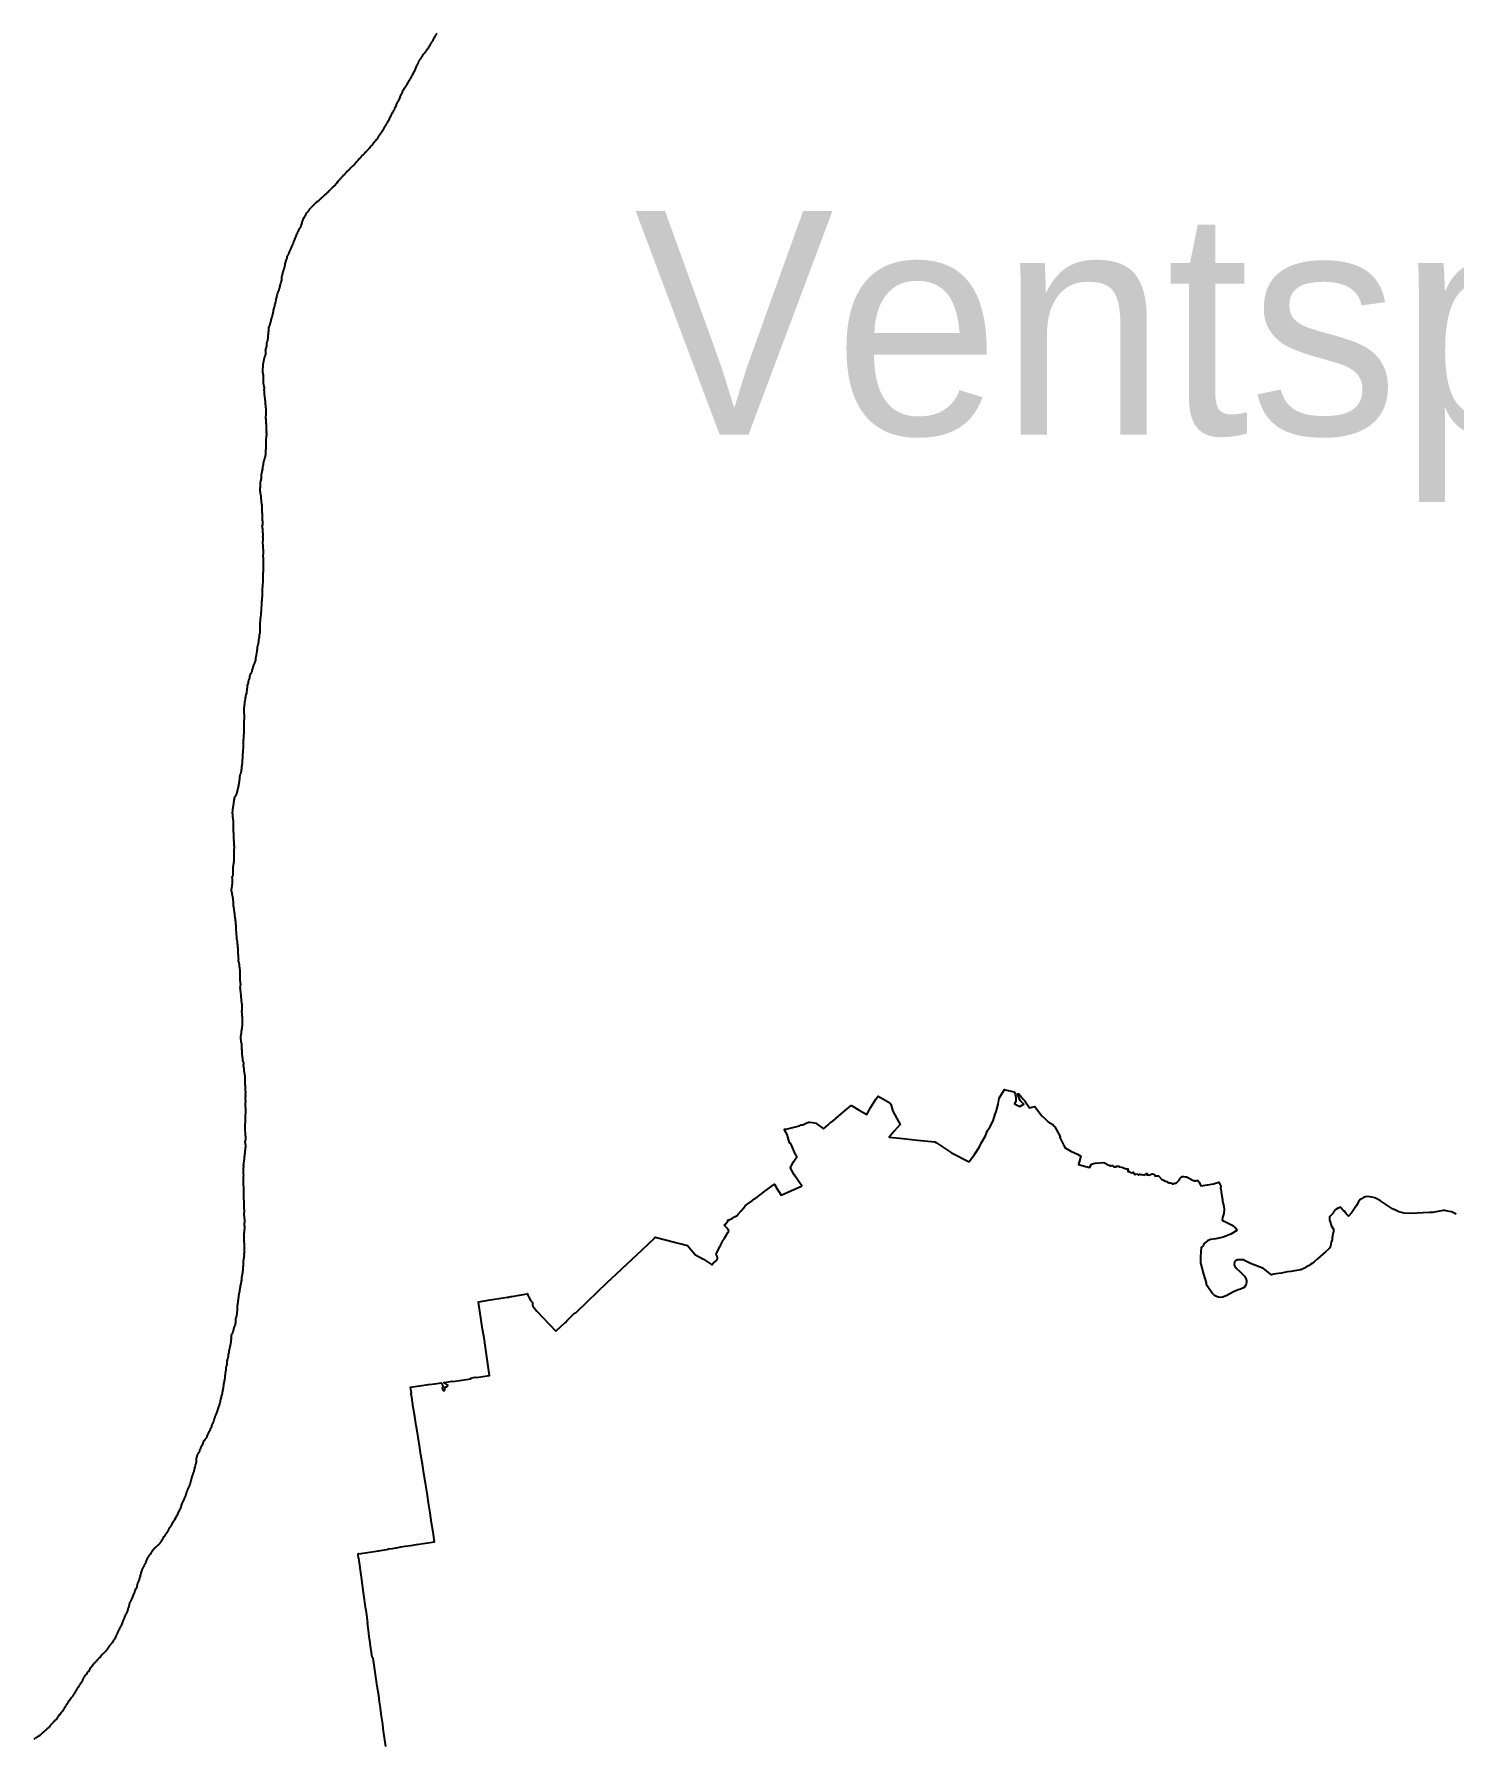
# Model space of a CAD drawing. Extents: x 293476 to 779698, y 145469 to 460400.
# Drawn here: x 338598 to 371630, y 318288 to 357929 of the extents above; entities that cross this region are included whole.
import ezdxf

# ---------------------------------------------------------------- set-up
doc = ezdxf.new("R2010")
doc.units = 0
for name, color, linetype in [('Level 25', 7, 'Continuous'), ('Level 31', 7, 'Continuous'), ('Level 57', 7, 'Continuous')]:
    doc.layers.add(name, color=color, linetype=linetype)

msp = doc.modelspace()

# ---------------------------------------------------------------- linework, layer by layer
at = {"layer": 'Level 25'}
for points in [[(350739, 327771), (350739, 327771), (350741, 327774), (350953, 327972), (350967, 327981), (350996, 328007), (351001, 328019), (351170, 328185), (351199, 328199), (351475, 328461), (351698, 328678), (351933, 328897), (352141, 329091), (352399, 329337), (352746, 329663), (353037, 329936), (353051, 329952), (353500, 329842), (353521, 329833), (353579, 329817), (353625, 329807), (353803, 329758), (353967, 329559), (353971, 329551), (354175, 329444), (354312, 329351), (354356, 329321), (354361, 329318), (354366, 329314), (354402, 329356), (354470, 329406), (354482, 329417), (354493, 329438), (354495, 329443), (354497, 329451), (354500, 329484), (354497, 329493), (354488, 329506), (354476, 329529), (354469, 329563), (354473, 329578), (354480, 329593), (354553, 329735), (354569, 329762), (354602, 329825), (354604, 329839), (354616, 329868), (354657, 329932), (354710, 330006), (354718, 330028), (354740, 330061), (354754, 330084), (354758, 330096), (354756, 330121), (354737, 330149), (354707, 330176), (354655, 330234), (354661, 330238), (354676, 330256), (354685, 330260), (354691, 330260), (354698, 330272), (354710, 330286), (354717, 330290), (354721, 330292), (354722, 330298), (354721, 330302), (354723, 330308), (354731, 330312), (354738, 330318), (354745, 330333), (354745, 330337), (354741, 330338), (354738, 330344), (354742, 330352), (354745, 330354), (354758, 330354), (354768, 330356), (354844, 330399), (354895, 330428), (354954, 330462), (354978, 330488), (355040, 330561), (355092, 330624), (355124, 330662), (355142, 330680), (355206, 330729), (355304, 330803), (355370, 330851), (355418, 330888), (355602, 331024), (355821, 331185), (355829, 331172), (355856, 331129), (355857, 331128), (355982, 330932), (356217, 331038), (356452, 331141), (356459, 331145), (356404, 331222), (356369, 331279), (356319, 331350), (356303, 331371), (356280, 331411), (356269, 331420), (356253, 331444), (356261, 331449), (356198, 331561), (356201, 331564), (356197, 331569), (356196, 331577), (356265, 331703), (356342, 331824), (356340, 331828), (356315, 331873), (356312, 331879), (356216, 332092), (356218, 332093), (356179, 332146), (356179, 332149), (356175, 332149), (356115, 332339), (356060, 332453), (356055, 332465), (356099, 332466), (356407, 332547), (356417, 332556), (356421, 332560), (356438, 332566), (356482, 332565), (356580, 332614), (356620, 332626), (356646, 332626), (356707, 332621), (356794, 332602), (356797, 332596), (356957, 332483), (356966, 332476), (357071, 332566), (357114, 332603), (357132, 332618), (357186, 332663), (357430, 332868), (357609, 333018), (357614, 333015), (357796, 332907), (357972, 332810), (358066, 332976), (358184, 333167), (358239, 333235), (358509, 333077), (358534, 333045), (358580, 332888), (358670, 332714), (358745, 332576), (358609, 332416), (358495, 332283), (358653, 332267), (358742, 332259), (359149, 332213), (359556, 332168), (359595, 332151), (359944, 331912), (360351, 331710), (360351, 331710), (360356, 331717), (360479, 331877), (360593, 332052), (360631, 332139), (360730, 332313), (360776, 332433), (360831, 332515), (360909, 332661), (360947, 332792), (360992, 332903), (361027, 333050), (361053, 333186), (361113, 333287), (361172, 333387), (361188, 333378), (361189, 333378), (361398, 333333), (361423, 333281), (361440, 333206), (361437, 333121), (361408, 333053), (361528, 332990), (361625, 333049), (361541, 333131), (361476, 333285), (361512, 333287), (361608, 333162), (361644, 333121), (361760, 332965), (361807, 332979), (361877, 332995), (361989, 332848), (362044, 332775), (362110, 332713), (362194, 332640), (362303, 332576), (362311, 332547), (362342, 332518), (362473, 332298), (362460, 332270), (362566, 332072), (362585, 332034), (362681, 331977), (362718, 331955), (362872, 331887), (362950, 331836), (362896, 331646), (363152, 331576), (363197, 331652), (363275, 331679), (363488, 331688), (363617, 331624), (363638, 331622), (363655, 331617), (363683, 331620), (363710, 331600), (363719, 331588), (363772, 331589), (363780, 331605), (363837, 331603), (363841, 331592), (363894, 331580), (363926, 331576), (363958, 331557), (364008, 331546), (364042, 331542), (364048, 331518), (364046, 331494), (364063, 331477), (364076, 331479), (364080, 331475), (364094, 331474), (364108, 331461), (364136, 331454), (364156, 331458), (364165, 331466), (364172, 331468), (364193, 331417), (364219, 331414), (364232, 331429), (364280, 331418), (364287, 331408), (364298, 331405), (364312, 331416), (364326, 331416), (364331, 331410), (364369, 331410), (364406, 331405), (364420, 331400), (364438, 331406), (364454, 331418), (364478, 331433), (364490, 331434), (364494, 331426), (364484, 331409), (364487, 331404), (364521, 331404), (364557, 331400), (364569, 331415), (364607, 331427), (364638, 331416), (364671, 331397), (364675, 331377), (364759, 331384), (364830, 331303), (364872, 331281), (364910, 331258), (364921, 331256)], [(364921, 331256), (364957, 331247), (364977, 331224), (364997, 331225), (365006, 331213), (365027, 331218), (365050, 331215), (365069, 331206), (365076, 331192), (365107, 331196), (365130, 331207), (365144, 331214), (365147, 331207), (365162, 331202), (365182, 331226), (365202, 331244), (365212, 331254), (365232, 331273), (365241, 331291), (365250, 331312), (365254, 331318), (365270, 331335), (365282, 331347), (365293, 331356), (365305, 331361), (365311, 331362), (365340, 331362), (365377, 331360), (365408, 331355), (365432, 331344), (365457, 331333), (365473, 331324), (365480, 331317), (365494, 331311), (365521, 331296), (365551, 331283), (365570, 331274), (365590, 331271), (365606, 331267), (365622, 331268), (365642, 331270), (365670, 331274), (365706, 331236), (365745, 331147), (365899, 331170), (366040, 331191), (366161, 331231), (366205, 331139), (366203, 331087), (366210, 331070), (366227, 330956), (366243, 330825), (366247, 330785), (366267, 330706), (366284, 330606), (366275, 330505), (366244, 330410), (366239, 330351), (366281, 330327), (366287, 330324), (366470, 330234), (366537, 330179), (366550, 330168), (366554, 330164), (366578, 330113), (366443, 330021), (366263, 329957), (366093, 329918), (365970, 329904), (365895, 329872), (365811, 329801), (365804, 329759), (365751, 329713), (365733, 329497), (365736, 329356), (365804, 329094), (365868, 328891), (365864, 328889)], [(371680, 330492), (371621, 330522), (371571, 330541), (371516, 330554), (371422, 330573), (371382, 330576), (371258, 330554), (371135, 330528), (371054, 330525), (370778, 330510), (370604, 330503), (370469, 330512), (370351, 330546), (370284, 330574), (370202, 330617), (369926, 330799), (369854, 330840), (369790, 330871), (369717, 330887), (369630, 330897), (369574, 330892), (369523, 330876), (369477, 330849), (369449, 330827), (369411, 330775), (369360, 330691), (369252, 330528), (369177, 330446), (369148, 330472), (369136, 330483), (369132, 330493), (369119, 330511), (369109, 330532), (369089, 330557), (369070, 330563), (369060, 330576), (369044, 330587), (369034, 330607), (369023, 330621), (368994, 330655), (368980, 330643), (368924, 330620), (368885, 330595), (368826, 330539), (368812, 330508), (368738, 330428), (368734, 330352), (368749, 330311), (368766, 330264), (368773, 330224), (368832, 330139), (368828, 330082), (368820, 330064), (368814, 330031), (368805, 329981), (368799, 329940), (368794, 329895), (368777, 329837), (368756, 329745), (368733, 329697), (368716, 329679), (368645, 329614), (368459, 329452), (368379, 329379), (368337, 329348), (368305, 329329), (368262, 329299), (368216, 329274), (368185, 329255), (368155, 329231), (368123, 329223), (368103, 329213), (368071, 329197), (368051, 329194), (367965, 329181), (367836, 329156), (367750, 329145), (367620, 329121), (367491, 329102), (367444, 329095), (367387, 329081), (367199, 329228), (367097, 329268), (366894, 329346), (366727, 329425), (366595, 329426), (366550, 329406), (366523, 329382), (366520, 329309), (366536, 329277), (366576, 329224), (366647, 329153), (366755, 329045), (366789, 328996), (366806, 328946), (366808, 328908), (366799, 328867), (366781, 328830), (366755, 328795), (366717, 328769), (366669, 328748), (366614, 328729), (366502, 328684), (366347, 328601), (366253, 328562), (366196, 328555), (366153, 328562), (366109, 328577), (366058, 328598), (366007, 328651), (365919, 328780), (365886, 328827), (365864, 328889)], [(348935, 328457), (348945, 328453), (349209, 328496), (349609, 328563), (349628, 328562), (349633, 328562), (349688, 328574), (349715, 328578), (350070, 328639), (350080, 328641), (350086, 328605), (350098, 328572), (350114, 328546), (350137, 328506), (350151, 328479), (350165, 328463), (350188, 328443), (350192, 328428), (350197, 328382), (350198, 328348), (350291, 328235), (350739, 327771)], [(346779, 318109), (346727, 318471), (346717, 318541), (346709, 318633), (346681, 318815), (346654, 318996), (346655, 319001), (346656, 319007), (346636, 319151), (346616, 319296), (346584, 319512), (346553, 319729), (346521, 319947), (346490, 320166), (346466, 320189), (346419, 320508), (346419, 320524), (346398, 320670), (346376, 320815), (346352, 320988), (346360, 320990), (346337, 321172), (346324, 321279), (346321, 321291), (346320, 321304), (346265, 321696), (346216, 322047), (346152, 322494), (346147, 322492), (346136, 322572), (346136, 322573), (346136, 322574), (346137, 322582), (346137, 322589), (346138, 322591), (346139, 322593), (346142, 322595), (346144, 322597), (346145, 322593), (346608, 322665), (346841, 322700), (346847, 322700), (346847, 322703), (346847, 322705), (346934, 322718), (347022, 322730), (347026, 322732), (347029, 322734), (347130, 322752), (347231, 322769), (347364, 322788), (347497, 322807), (347916, 322872), (347881, 323093), (347846, 323315), (347811, 323547), (347776, 323779), (347753, 323951), (347727, 324092), (347701, 324233), (347667, 324456), (347633, 324680), (347600, 324896), (347566, 325112), (347499, 325543), (347493, 325553), (347487, 325564), (347453, 325784), (347418, 326005), (347401, 326119), (347384, 326233), (347378, 326267), (347373, 326301), (347374, 326322), (347376, 326343), (347366, 326405), (347357, 326467), (347772, 326526), (347923, 326547), (348073, 326567), (348084, 326556), (348095, 326545), (348096, 326524), (348098, 326504), (348107, 326493), (348116, 326482), (348105, 326468), (348095, 326454), (348096, 326438), (348097, 326422), (348116, 326389), (348133, 326388), (348150, 326387), (348154, 326410), (348158, 326433), (348164, 326453), (348169, 326472), (348186, 326472), (348203, 326472), (348216, 326492), (348228, 326511), (348179, 326544), (348130, 326577), (348229, 326592), (348328, 326607), (348335, 326603), (348343, 326599), (348551, 326630), (348760, 326662), (348759, 326669), (348758, 326677), (348818, 326688), (348878, 326700), (348884, 326696), (348890, 326692), (349042, 326714), (349195, 326737), (349163, 326955), (349130, 327172), (349098, 327392), (349066, 327612), (349034, 327816), (349003, 328021), (348970, 328234), (348937, 328447), (348936, 328452), (348935, 328457)]]:
    msp.add_lwpolyline(points, dxfattribs=at)
at = {"layer": 'Level 31'}
for points in [[(347965, 357940), (347956, 357927), (347946, 357915), (347940, 357904), (347931, 357888), (347920, 357870), (347913, 357859), (347908, 357845), (347893, 357817), (347878, 357786), (347872, 357775), (347865, 357764), (347858, 357757), (347848, 357743), (347843, 357735), (347838, 357729), (347831, 357716), (347824, 357705), (347815, 357690), (347806, 357675), (347799, 357663), (347787, 357643), (347775, 357623), (347763, 357605), (347751, 357588), (347741, 357571), (347727, 357551), (347718, 357539), (347706, 357521), (347699, 357511), (347690, 357498), (347682, 357489), (347670, 357474), (347660, 357463), (347651, 357451), (347636, 357432), (347626, 357418), (347621, 357411), (347616, 357402), (347610, 357393), (347603, 357383), (347599, 357376), (347594, 357370), (347585, 357357), (347578, 357347), (347573, 357339), (347567, 357330), (347561, 357319), (347554, 357308), (347545, 357290), (347532, 357262), (347528, 357254), (347523, 357245), (347515, 357231), (347510, 357220), (347496, 357188), (347488, 357174), (347482, 357165), (347478, 357152), (347473, 357136), (347467, 357115), (347462, 357100), (347451, 357076), (347440, 357056), (347430, 357041), (347421, 357023), (347409, 356999), (347399, 356984), (347385, 356961), (347379, 356948), (347372, 356935), (347365, 356922), (347356, 356906), (347345, 356888), (347336, 356873), (347329, 356864), (347322, 356849), (347309, 356824), (347295, 356799), (347282, 356775), (347267, 356750), (347255, 356733), (347244, 356722), (347237, 356712), (347229, 356695), (347223, 356685), (347213, 356669), (347202, 356650), (347192, 356634), (347170, 356598), (347165, 356588), (347159, 356573), (347151, 356558), (347143, 356543), (347132, 356521), (347123, 356502), (347116, 356486), (347110, 356467), (347105, 356454), (347101, 356439), (347091, 356419), (347084, 356405), (347077, 356390), (347065, 356366), (347054, 356350), (347048, 356339), (347040, 356328), (347035, 356320), (347030, 356310), (347026, 356294), (347021, 356278), (347013, 356259), (347006, 356242), (346996, 356223), (346986, 356197), (346980, 356183), (346970, 356165), (346963, 356154), (346956, 356140), (346950, 356125), (346940, 356111), (346928, 356092), (346914, 356067), (346905, 356049), (346893, 356021), (346880, 355996), (346867, 355971), (346860, 355956), (346854, 355939), (346845, 355921), (346834, 355903), (346820, 355884), (346811, 355869), (346801, 355853), (346795, 355844), (346789, 355834), (346781, 355821), (346773, 355806), (346762, 355789), (346753, 355772), (346746, 355756), (346739, 355743), (346735, 355735), (346728, 355723), (346718, 355707), (346711, 355695), (346703, 355681), (346686, 355657), (346676, 355641), (346654, 355610), (346633, 355581), (346621, 355565), (346612, 355553), (346598, 355527), (346588, 355511), (346579, 355497), (346572, 355486), (346561, 355473), (346552, 355465), (346545, 355459), (346540, 355451), (346535, 355443), (346527, 355435), (346519, 355427), (346512, 355417), (346507, 355412), (346499, 355403), (346490, 355390), (346482, 355380), (346477, 355372), (346465, 355354), (346454, 355342), (346443, 355330), (346434, 355321), (346425, 355312), (346419, 355304), (346415, 355296), (346407, 355288), (346400, 355281), (346396, 355277), (346392, 355271), (346385, 355264), (346377, 355256), (346369, 355245), (346358, 355233), (346350, 355224), (346344, 355219), (346338, 355214), (346330, 355206), (346323, 355196), (346314, 355187), (346302, 355174), (346284, 355155), (346265, 355132), (346239, 355107), (346226, 355097), (346214, 355087), (346205, 355081), (346199, 355073), (346191, 355059), (346180, 355046), (346166, 355030), (346153, 355017), (346137, 355001), (346128, 354991), (346120, 354982), (346114, 354973), (346110, 354968), (346101, 354959), (346097, 354953), (346093, 354948), (346088, 354942), (346080, 354934), (346073, 354924), (346068, 354917), (346055, 354901), (346042, 354888), (346034, 354882), (346018, 354868), (346002, 354853), (345978, 354828), (345960, 354810), (345936, 354784), (345915, 354761), (345898, 354747), (345882, 354735), (345870, 354725), (345858, 354714), (345844, 354697), (345831, 354681), (345818, 354666), (345798, 354645), (345781, 354627), (345761, 354605), (345752, 354595), (345743, 354585), (345729, 354571), (345716, 354558), (345707, 354546), (345698, 354534), (345683, 354516), (345667, 354498), (345642, 354465), (345618, 354437), (345601, 354416), (345581, 354397), (345572, 354387), (345566, 354382), (345561, 354378), (345552, 354368), (345542, 354358), (345525, 354345), (345514, 354336), (345499, 354322), (345484, 354309), (345471, 354295), (345461, 354281), (345447, 354264), (345439, 354255), (345428, 354245), (345419, 354237), (345404, 354226), (345395, 354219), (345386, 354210), (345381, 354205), (345369, 354194), (345358, 354183), (345347, 354172), (345339, 354165), (345330, 354160), (345323, 354154), (345316, 354147), (345307, 354138), (345292, 354125), (345274, 354111), (345266, 354102), (345256, 354093), (345240, 354078), (345228, 354066), (345213, 354053), (345189, 354034), (345177, 354025), (345165, 354012), (345151, 354003), (345137, 353988), (345110, 353961), (345089, 353942), (345072, 353924), (345060, 353909), (345043, 353894), (345025, 353874), (345017, 353868), (345007, 353855), (345001, 353848), (344996, 353844), (344991, 353837), (344989, 353829), (344982, 353821), (344974, 353810), (344966, 353803), (344962, 353795), (344950, 353779), (344938, 353766), (344924, 353744), (344916, 353729), (344910, 353720), (344902, 353709), (344896, 353699), (344884, 353676), (344867, 353640), (344854, 353617), (344848, 353605), (344845, 353597), (344838, 353579), (344834, 353568), (344831, 353555), (344827, 353537), (344819, 353515), (344813, 353492), (344802, 353462), (344793, 353440), (344784, 353426), (344774, 353409), (344767, 353397), (344761, 353390), (344756, 353379), (344748, 353368), (344741, 353349), (344736, 353337), (344727, 353323), (344721, 353307), (344717, 353297), (344711, 353287), (344705, 353273), (344699, 353260), (344695, 353245), (344690, 353226), (344686, 353211), (344676, 353193), (344667, 353177), (344654, 353152), (344648, 353136), (344640, 353114), (344636, 353097), (344628, 353069), (344621, 353053), (344614, 353037), (344599, 353007), (344586, 352981), (344577, 352964), (344572, 352949), (344566, 352930), (344556, 352910), (344551, 352899), (344544, 352883), (344539, 352872), (344535, 352863), (344529, 352845), (344524, 352830), (344518, 352819), (344511, 352808), (344506, 352800), (344499, 352789), (344494, 352780), (344488, 352764), (344482, 352748), (344477, 352725), (344476, 352722)], [(344476, 352722), (344471, 352706), (344464, 352693), (344460, 352681), (344454, 352662), (344447, 352639), (344444, 352625), (344440, 352610), (344435, 352587), (344433, 352571), (344429, 352545), (344426, 352531), (344423, 352516), (344420, 352506), (344415, 352488), (344409, 352471), (344403, 352455), (344398, 352441), (344395, 352425), (344391, 352415), (344389, 352412), (344386, 352405), (344384, 352399), (344381, 352385), (344378, 352372), (344377, 352366), (344378, 352359), (344377, 352351), (344373, 352336), (344368, 352321), (344366, 352313), (344362, 352300), (344358, 352290), (344355, 352280), (344355, 352272), (344355, 352256), (344355, 352243), (344353, 352219), (344353, 352207), (344348, 352181), (344340, 352159), (344330, 352124), (344324, 352106), (344317, 352082), (344314, 352067), (344308, 352042), (344305, 352028), (344302, 352017), (344298, 352007), (344295, 352000), (344292, 351992), (344289, 351977), (344285, 351962), (344279, 351949), (344272, 351935), (344266, 351928), (344261, 351916), (344258, 351903), (344252, 351877), (344249, 351860), (344246, 351843), (344242, 351825), (344238, 351815), (344235, 351805), (344230, 351792), (344226, 351763), (344223, 351749), (344219, 351732), (344212, 351704), (344208, 351687), (344206, 351676), (344204, 351664), (344198, 351649), (344195, 351639), (344192, 351624), (344190, 351609), (344188, 351598), (344186, 351587), (344183, 351579), (344177, 351563), (344175, 351553), (344170, 351534), (344167, 351522), (344163, 351506), (344161, 351500), (344160, 351493), (344160, 351486), (344159, 351467), (344156, 351446), (344152, 351435), (344150, 351424), (344147, 351418), (344144, 351411), (344140, 351394), (344134, 351369), (344131, 351357), (344129, 351349), (344125, 351342), (344122, 351333), (344119, 351322), (344115, 351308), (344110, 351284), (344106, 351268), (344103, 351257), (344099, 351241), (344094, 351221), (344089, 351208), (344082, 351191), (344080, 351180), (344075, 351164), (344071, 351152), (344066, 351135), (344061, 351121), (344056, 351099), (344054, 351089), (344053, 351076), (344051, 351049), (344050, 351036), (344049, 351020), (344046, 350998), (344044, 350980), (344044, 350972), (344043, 350957), (344041, 350942), (344040, 350929), (344039, 350915), (344038, 350906), (344037, 350894), (344036, 350883), (344034, 350867), (344033, 350850), (344031, 350836), (344029, 350824), (344028, 350818), (344027, 350810), (344027, 350799), (344026, 350796), (344024, 350790), (344022, 350781), (344017, 350774), (344011, 350758), (344008, 350747), (344007, 350742), (344006, 350738), (344006, 350735), (344008, 350728), (344008, 350716), (344009, 350699), (344008, 350690), (344005, 350679), (344003, 350669), (343996, 350650), (343994, 350640), (343993, 350631), (343989, 350618), (343988, 350613), (343986, 350609), (343985, 350607), (343986, 350602), (343984, 350587), (343981, 350577), (343979, 350571), (343978, 350568), (343978, 350566), (343979, 350563), (343980, 350561), (343983, 350557), (343983, 350553), (343982, 350545), (343981, 350541), (343980, 350528), (343981, 350517), (343982, 350509), (343982, 350498), (343982, 350490), (343981, 350479), (343980, 350470), (343975, 350460), (343970, 350450), (343966, 350443), (343962, 350431), (343958, 350415), (343954, 350400), (343950, 350386), (343947, 350374), (343944, 350366), (343941, 350356), (343940, 350349), (343939, 350342), (343935, 350325), (343932, 350311), (343928, 350298), (343926, 350276), (343924, 350244), (343923, 350227), (343924, 350205), (343922, 350190), (343919, 350179), (343915, 350168), (343913, 350161), (343912, 350151), (343912, 350141), (343911, 350127), (343911, 350118), (343910, 350110), (343911, 350098), (343912, 350086), (343916, 350057), (343918, 350045), (343920, 350035), (343922, 350018), (343925, 350002), (343927, 349989), (343927, 349978), (343927, 349961), (343926, 349940), (343926, 349922), (343927, 349875), (343929, 349838), (343929, 349815), (343931, 349797), (343934, 349785), (343945, 349738), (343948, 349713), (343949, 349700), (343948, 349679), (343947, 349664), (343946, 349653), (343946, 349644), (343948, 349631), (343951, 349613), (343953, 349596), (343954, 349585), (343955, 349567), (343955, 349547), (343955, 349533), (343956, 349524), (343958, 349514), (343960, 349505), (343962, 349491), (343964, 349451), (343966, 349433), (343969, 349417), (343972, 349398), (343974, 349380), (343977, 349365), (343978, 349332), (343983, 349294), (343986, 349259), (343989, 349223), (343992, 349193), (343994, 349171), (343994, 349147), (343992, 349119), (343989, 349088), (343987, 349060), (343986, 349046), (343983, 349026), (343982, 349020), (343982, 349010), (343984, 348997), (343989, 348975), (343992, 348959), (343992, 348948), (343991, 348920), (343991, 348903), (343993, 348885), (343995, 348858), (343995, 348836), (343996, 348818), (343996, 348805), (343996, 348794), (343997, 348780), (343999, 348750), (344000, 348731), (344000, 348710), (344003, 348685), (344001, 348667), (344001, 348656), (344002, 348643), (344002, 348628), (344002, 348611), (344000, 348590), (343999, 348569), (343998, 348555), (343996, 348542), (343994, 348531), (343992, 348519), (343992, 348506), (343990, 348495), (343988, 348482), (343987, 348475), (343988, 348459), (343989, 348447), (343988, 348435), (343989, 348425), (343992, 348400), (343994, 348378), (343994, 348351), (343992, 348319), (343989, 348300), (343987, 348281), (343986, 348265), (343986, 348237), (343985, 348219), (343984, 348203), (343981, 348185), (343982, 348160), (343981, 348143), (343977, 348127), (343972, 348108), (343968, 348088), (343963, 348075), (343958, 348061), (343955, 348051), (343954, 348038), (343950, 348020), (343944, 348003), (343938, 347989), (343934, 347977), (343933, 347968), (343930, 347958), (343927, 347946), (343926, 347935), (343925, 347917), (343921, 347898), (343910, 347848), (343909, 347844), (343909, 347837), (343909, 347822), (343908, 347799), (343904, 347779), (343899, 347760), (343894, 347744), (343890, 347730), (343886, 347713), (343883, 347695), (343881, 347682), (343880, 347673), (343880, 347663), (343881, 347651), (343881, 347631), (343881, 347612), (343878, 347596), (343875, 347576), (343871, 347556), (343866, 347537), (343862, 347524), (343860, 347506), (343858, 347496), (343858, 347479), (343858, 347471), (343859, 347462), (343857, 347436), (343857, 347421), (343857, 347414), (343855, 347394), (343852, 347372), (343851, 347353), (343851, 347332), (343853, 347309), (343854, 347297), (343857, 347290), (343860, 347274), (343860, 347261), (343862, 347239), (343865, 347222), (343868, 347209), (343871, 347197), (343873, 347171), (343876, 347141), (343876, 347120), (343879, 347091), (343880, 347070), (343880, 347060), (343881, 347048), (343884, 347033), (343887, 347019), (343890, 347002), (343894, 346977), (343899, 346947), (343900, 346931), (343900, 346902), (343900, 346884), (343897, 346871), (343897, 346865), (343898, 346852), (343898, 346837), (343900, 346826), (343899, 346821), (343897, 346817), (343896, 346813), (343896, 346809), (343899, 346802), (343901, 346793), (343904, 346782), (343905, 346771), (343907, 346752), (343907, 346725), (343906, 346710), (343907, 346702), (343905, 346692), (343904, 346681), (343902, 346678), (343903, 346670), (343903, 346647), (343903, 346631), (343905, 346624), (343908, 346615), (343910, 346606), (343912, 346590), (343912, 346580), (343910, 346573), (343909, 346566), (343910, 346556), (343912, 346545), (343913, 346535), (343912, 346526), (343910, 346518), (343908, 346504), (343904, 346498), (343899, 346493), (343898, 346489), (343901, 346476), (343904, 346465), (343908, 346445), (343909, 346426), (343912, 346397), (343912, 346374), (343912, 346365), (343913, 346354), (343922, 346316), (343924, 346301), (343924, 346289), (343922, 346277), (343917, 346259), (343916, 346246), (343917, 346230), (343923, 346194), (343924, 346174), (343922, 346153), (343918, 346139), (343916, 346127), (343916, 346111), (343916, 346079), (343918, 346059), (343924, 345974), (343926, 345939), (343926, 345918), (343926, 345883), (343927, 345857), (343926, 345835), (343924, 345807), (343923, 345788), (343926, 345760), (343931, 345687), (343930, 345663), (343927, 345624), (343926, 345585), (343926, 345558), (343930, 345523), (343928, 345491), (343925, 345453), (343925, 345422), (343924, 345404), (343922, 345373), (343921, 345351), (343921, 345321), (343920, 345280), (343918, 345259), (343919, 345223), (343917, 345181), (343916, 345133), (343914, 345105), (343910, 345080), (343906, 345049), (343904, 345026), (343903, 345003), (343903, 344988), (343902, 344969), (343902, 344952), (343902, 344915), (343903, 344875), (343902, 344854), (343899, 344812), (343897, 344786), (343895, 344757), (343891, 344732), (343889, 344705), (343888, 344687), (343887, 344639), (343884, 344589), (343883, 344562), (343879, 344512), (343876, 344481), (343870, 344424), (343868, 344381), (343862, 344321), (343859, 344294), (343858, 344275), (343854, 344245), (343853, 344234), (343853, 344215), (343851, 344186), (343850, 344166), (343851, 344144), (343853, 344105), (343854, 344076), (343851, 344034), (343849, 344017), (343847, 343996), (343844, 343980), (343837, 343953), (343834, 343938), (343832, 343927), (343832, 343912), (343832, 343896), (343829, 343881), (343825, 343866), (343822, 343848), (343820, 343826), (343817, 343804), (343816, 343792), (343814, 343775), (343813, 343763), (343810, 343748), (343802, 343719), (343794, 343699), (343789, 343688), (343787, 343678), (343786, 343664), (343785, 343650), (343785, 343630), (343783, 343605), (343781, 343588), (343778, 343566), (343774, 343532), (343769, 343502), (343763, 343478), (343758, 343443), (343753, 343418), (343749, 343388), (343746, 343374), (343726, 343307), (343718, 343289), (343712, 343277), (343706, 343266), (343703, 343255), (343700, 343244), (343699, 343235), (343697, 343228), (343689, 343209), (343685, 343196), (343679, 343174), (343672, 343154), (343665, 343136), (343661, 343116), (343656, 343088), (343650, 343074), (343640, 343058), (343627, 343037), (343622, 343026), (343616, 343012), (343614, 342999), (343612, 342979), (343607, 342955), (343601, 342940), (343595, 342925), (343590, 342910), (343585, 342893), (343583, 342874), (343581, 342861), (343578, 342845), (343571, 342821), (343566, 342803), (343559, 342779), (343556, 342770), (343555, 342754), (343552, 342729), (343549, 342715), (343546, 342695), (343545, 342668), (343544, 342632), (343537, 342608), (343527, 342567), (343518, 342535), (343514, 342517), (343511, 342493), (343508, 342453), (343500, 342425), (343494, 342396), (343492, 342366), (343486, 342310), (343483, 342293), (343479, 342258), (343477, 342236), (343476, 342211), (343480, 342158), (343485, 342101), (343487, 342046), (343485, 342018), (343481, 341961), (343480, 341896), (343479, 341838), (343481, 341773), (343481, 341755), (343478, 341700), (343474, 341596), (343472, 341559), (343468, 341544), (343466, 341530), (343465, 341517), (343466, 341458), (343463, 341397), (343461, 341366), (343460, 341332), (343457, 341285), (343455, 341263), (343453, 341241), (343452, 341219), (343451, 341200), (343450, 341175), (343450, 341154), (343448, 341126), (343446, 341105), (343445, 341075), (343443, 341049), (343440, 341014), (343438, 340995), (343437, 340975), (343434, 340944), (343431, 340919), (343427, 340900), (343426, 340876), (343425, 340862), (343422, 340847), (343420, 340832), (343418, 340810), (343414, 340787), (343405, 340754), (343397, 340721), (343389, 340695), (343383, 340677), (343379, 340664), (343376, 340650), (343375, 340637), (343374, 340618), (343374, 340598), (343372, 340583), (343371, 340563), (343369, 340539), (343365, 340515), (343359, 340494), (343356, 340480), (343354, 340467), (343353, 340450), (343350, 340429), (343344, 340415), (343340, 340399), (343336, 340383), (343334, 340372), (343330, 340355), (343326, 340342), (343322, 340327), (343320, 340316), (343316, 340292), (343311, 340276), (343305, 340261), (343291, 340230), (343285, 340218), (343278, 340209), (343273, 340202), (343267, 340198), (343260, 340194), (343258, 340192), (343258, 340191), (343258, 340189), (343261, 340185), (343262, 340179), (343262, 340173), (343261, 340166), (343259, 340161), (343252, 340151), (343249, 340146), (343249, 340141), (343250, 340137), (343250, 340129), (343248, 340119), (343247, 340110), (343244, 340100), (343242, 340086), (343241, 340074), (343239, 340049), (343236, 340029), (343232, 340002), (343230, 339993), (343227, 339978), (343225, 339965), (343222, 339947), (343221, 339932), (343218, 339918), (343216, 339906), (343213, 339892), (343213, 339882), (343213, 339868), (343212, 339855), (343210, 339848), (343208, 339844), (343205, 339840), (343205, 339832), (343206, 339825), (343207, 339820), (343208, 339812), (343210, 339803), (343211, 339793), (343214, 339783), (343216, 339769), (343217, 339741), (343218, 339717), (343219, 339703), (343223, 339673), (343227, 339643), (343230, 339611), (343232, 339586), (343233, 339565), (343233, 339547), (343233, 339535), (343232, 339521), (343231, 339500), (343229, 339487), (343228, 339474), (343228, 339463), (343229, 339449), (343231, 339432), (343234, 339401), (343234, 339378), (343235, 339359), (343235, 339348), (343236, 339333), (343238, 339308), (343239, 339297), (343239, 339283), (343239, 339267), (343239, 339255), (343238, 339249), (343237, 339239), (343237, 339229), (343238, 339217), (343239, 339210), (343241, 339204), (343242, 339193), (343242, 339186), (343241, 339174), (343240, 339164), (343241, 339159), (343242, 339155), (343242, 339149), (343243, 339144), (343245, 339140), (343247, 339134), (343248, 339127), (343249, 339116), (343249, 339095), (343248, 339071), (343250, 339049), (343252, 339016), (343251, 339005), (343250, 338991), (343248, 338983), (343247, 338973), (343248, 338964), (343246, 338950), (343245, 338934), (343244, 338920), (343245, 338906), (343245, 338893), (343243, 338888), (343243, 338883), (343245, 338879), (343245, 338872), (343246, 338861), (343245, 338847), (343243, 338829), (343243, 338809), (343242, 338794), (343242, 338774), (343243, 338767), (343244, 338762), (343246, 338758), (343246, 338746), (343245, 338727), (343244, 338709), (343242, 338690), (343241, 338665), (343239, 338645), (343237, 338630), (343234, 338619), (343231, 338609), (343229, 338598), (343228, 338586), (343225, 338574), (343223, 338564), (343222, 338554), (343222, 338539), (343220, 338528), (343221, 338517), (343222, 338506), (343224, 338471), (343224, 338451), (343223, 338441), (343222, 338429), (343222, 338409), (343221, 338395), (343221, 338384), (343219, 338373), (343214, 338358), (343207, 338344), (343203, 338335), (343199, 338325), (343199, 338322), (343200, 338316), (343203, 338313), (343205, 338309), (343206, 338305), (343208, 338287), (343208, 338273), (343208, 338263), (343206, 338253), (343204, 338242), (343205, 338230), (343205, 338210), (343205, 338197), (343205, 338184), (343205, 338162), (343203, 338149), (343201, 338140), (343200, 338134), (343198, 338113), (343197, 338100), (343194, 338087), (343191, 338074), (343189, 338064), (343187, 338051), (343185, 338038), (343185, 338030), (343185, 338023), (343185, 338014), (343186, 338005), (343188, 337996), (343193, 337976), (343196, 337961), (343198, 337947), (343200, 337939), (343203, 337925), (343205, 337910), (343207, 337899), (343208, 337893), (343211, 337884), (343215, 337871), (343217, 337853), (343221, 337827), (343223, 337805), (343224, 337790), (343228, 337756), (343229, 337735), (343228, 337714), (343228, 337706), (343230, 337688), (343233, 337658), (343235, 337634), (343238, 337617), (343243, 337589), (343249, 337558), (343252, 337524), (343255, 337501), (343259, 337479), (343261, 337461), (343262, 337445), (343264, 337422), (343267, 337405), (343271, 337374), (343273, 337351), (343274, 337341), (343278, 337316), (343281, 337295), (343283, 337275), (343287, 337254), (343288, 337235), (343289, 337209), (343290, 337193), (343290, 337161), (343291, 337131), (343293, 337101), (343301, 337040), (343303, 336993), (343308, 336947), (343311, 336901), (343314, 336862), (343320, 336811), (343325, 336772), (343329, 336749), (343331, 336724), (343334, 336698), (343335, 336673), (343335, 336654), (343335, 336639), (343337, 336628), (343338, 336616), (343337, 336597), (343337, 336582), (343339, 336569), (343340, 336545), (343344, 336515), (343346, 336493), (343347, 336466), (343349, 336453), (343351, 336415), (343350, 336404), (343350, 336386), (343350, 336376), (343351, 336369), (343354, 336353), (343357, 336344), (343360, 336331), (343361, 336323), (343363, 336318), (343366, 336314), (343367, 336309), (343370, 336301), (343372, 336288), (343373, 336278), (343373, 336270), (343372, 336257), (343373, 336243), (343374, 336225), (343375, 336215), (343378, 336199), (343384, 336173), (343386, 336151), (343387, 336118), (343386, 336100), (343384, 336082), (343384, 336075), (343385, 336066), (343387, 336051), (343387, 336039), (343386, 336016), (343387, 335998), (343387, 335981), (343387, 335960), (343388, 335940), (343389, 335926), (343389, 335915), (343388, 335906), (343390, 335897), (343392, 335888), (343393, 335879), (343393, 335873), (343394, 335868), (343396, 335858), (343396, 335851), (343397, 335843), (343398, 335827), (343394, 335814), (343390, 335798), (343388, 335755), (343390, 335734), (343393, 335709), (343395, 335689), (343398, 335663), (343400, 335647), (343403, 335629), (343405, 335621), (343404, 335612), (343407, 335598), (343408, 335581), (343408, 335561), (343409, 335550), (343409, 335538), (343416, 335508), (343417, 335491), (343418, 335479), (343417, 335466), (343420, 335456), (343421, 335446), (343420, 335434), (343424, 335408), (343430, 335372), (343433, 335360), (343435, 335347), (343435, 335327), (343431, 335282), (343430, 335259), (343430, 335243), (343429, 335230), (343427, 335213), (343427, 335196), (343432, 335167), (343433, 335150), (343432, 335135), (343434, 335098), (343436, 335079), (343436, 335058), (343437, 335045), (343440, 335021), (343440, 335008), (343441, 335001), (343441, 334977), (343441, 334956), (343442, 334941), (343439, 334931), (343438, 334925), (343438, 334917), (343439, 334910), (343441, 334907), (343443, 334905), (343443, 334901), (343442, 334882), (343435, 334831), (343432, 334809), (343427, 334787), (343423, 334769), (343419, 334744), (343415, 334723), (343414, 334716), (343415, 334710), (343414, 334689), (343408, 334668), (343406, 334657), (343405, 334645), (343402, 334635), (343401, 334623), (343402, 334611), (343401, 334598), (343399, 334583), (343399, 334569), (343401, 334555), (343405, 334544), (343409, 334527), (343412, 334505), (343420, 334470), (343422, 334449), (343424, 334434), (343426, 334422), (343424, 334405), (343423, 334392), (343426, 334378), (343427, 334363), (343426, 334352), (343426, 334345), (343427, 334339), (343426, 334330), (343426, 334321), (343429, 334315), (343432, 334305), (343433, 334295), (343433, 334283), (343434, 334275), (343434, 334265), (343433, 334255), (343433, 334248), (343432, 334241), (343433, 334234), (343434, 334222), (343434, 334213), (343434, 334200), (343434, 334190), (343435, 334185), (343437, 334177), (343437, 334164), (343438, 334151), (343439, 334146), (343440, 334144), (343443, 334140), (343444, 334136), (343445, 334131), (343446, 334124), (343450, 334095), (343451, 334085), (343451, 334077), (343450, 334069), (343449, 334064), (343451, 334058), (343452, 334055), (343454, 334051), (343454, 334046), (343456, 334042), (343458, 334040), (343461, 334035), (343464, 334027), (343467, 334008), (343469, 333990), (343469, 333977), (343465, 333963), (343466, 333954), (343464, 333950), (343463, 333944), (343464, 333940), (343466, 333936), (343471, 333930), (343472, 333927), (343474, 333920), (343474, 333913), (343474, 333897), (343477, 333886), (343478, 333879), (343477, 333872), (343478, 333859), (343480, 333854), (343481, 333851), (343482, 333846), (343481, 333838), (343481, 333821), (343480, 333812), (343482, 333807), (343484, 333797), (343486, 333785), (343488, 333776), (343489, 333769), (343491, 333764), (343492, 333759), (343491, 333748), (343492, 333743), (343494, 333739), (343496, 333734), (343497, 333727), (343498, 333709), (343498, 333691), (343499, 333668), (343500, 333639), (343501, 333622), (343502, 333612), (343501, 333598), (343502, 333583), (343503, 333567), (343503, 333554), (343504, 333542), (343503, 333525), (343505, 333504), (343506, 333481), (343506, 333465), (343507, 333433), (343507, 333416), (343508, 333396), (343511, 333374), (343515, 333345), (343515, 333335), (343514, 333326), (343513, 333322), (343515, 333306), (343515, 333297), (343513, 333284), (343512, 333273), (343512, 333266), (343513, 333259), (343515, 333254), (343516, 333244), (343517, 333233), (343513, 333214), (343511, 333198), (343511, 333187), (343514, 333176), (343513, 333167), (343512, 333158), (343510, 333151), (343511, 333146), (343514, 333142), (343517, 333134), (343520, 333112), (343519, 333102), (343516, 333095), (343513, 333085), (343512, 333067), (343509, 333055), (343509, 333037), (343510, 333005), (343509, 332990), (343513, 332980), (343516, 332969), (343517, 332956), (343517, 332943), (343515, 332917), (343517, 332886), (343515, 332852), (343513, 332785), (343511, 332751), (343511, 332729), (343509, 332701), (343509, 332670), (343507, 332643), (343507, 332617), (343502, 332594), (343502, 332573), (343502, 332530), (343501, 332483), (343505, 332438), (343509, 332392), (343510, 332363), (343512, 332333), (343514, 332277), (343514, 332268), (343514, 332265), (343515, 332262), (343515, 332258), (343514, 332253), (343514, 332248), (343515, 332239), (343515, 332221), (343512, 332205), (343509, 332194), (343507, 332186), (343505, 332183), (343505, 332180), (343505, 332171), (343504, 332161), (343504, 332158), (343506, 332151), (343506, 332145), (343507, 332139), (343508, 332137), (343511, 332135), (343512, 332133), (343513, 332131), (343513, 332117), (343513, 332107), (343514, 332099), (343515, 332094), (343516, 332088), (343516, 332083), (343515, 332071), (343514, 332051), (343512, 332027), (343512, 332022), (343512, 332016), (343511, 332009), (343511, 332003), (343510, 331997), (343509, 331990), (343507, 331980), (343505, 331960), (343503, 331941), (343500, 331911), (343497, 331891), (343493, 331862), (343491, 331846), (343489, 331831), (343486, 331811), (343483, 331789), (343483, 331781), (343484, 331771), (343484, 331762), (343480, 331744), (343480, 331738), (343478, 331728), (343476, 331714), (343472, 331682), (343471, 331675), (343469, 331670), (343469, 331666), (343469, 331662), (343470, 331653), (343469, 331649), (343467, 331646), (343466, 331643), (343465, 331636), (343464, 331627), (343463, 331624), (343464, 331623), (343465, 331621), (343467, 331618), (343468, 331614), (343469, 331604), (343469, 331595), (343467, 331583), (343465, 331574), (343463, 331569), (343463, 331564), (343463, 331561), (343465, 331552), (343466, 331544), (343463, 331524), (343461, 331507), (343459, 331491), (343459, 331468), (343460, 331455), (343462, 331449), (343461, 331440), (343462, 331427), (343463, 331421), (343466, 331413), (343467, 331405), (343468, 331395), (343467, 331374), (343466, 331364), (343464, 331343), (343462, 331331), (343461, 331322), (343460, 331308), (343461, 331295), (343462, 331282), (343464, 331270), (343463, 331260), (343463, 331247), (343463, 331237), (343463, 331230), (343463, 331221), (343463, 331204), (343464, 331194), (343465, 331188), (343466, 331179), (343466, 331170), (343466, 331160), (343465, 331155), (343466, 331149), (343467, 331141), (343467, 331124), (343469, 331112), (343469, 331110), (343470, 331107), (343470, 331101), (343470, 331092), (343470, 331085), (343472, 331072), (343472, 331054), (343473, 331030), (343473, 331009), (343474, 331000), (343474, 330983), (343473, 330967), (343472, 330944), (343472, 330934), (343471, 330918), (343471, 330894), (343471, 330865), (343472, 330850), (343473, 330836), (343474, 330828), (343474, 330819), (343476, 330810), (343477, 330800), (343477, 330794), (343476, 330780), (343476, 330770), (343475, 330763), (343475, 330757), (343477, 330744), (343478, 330722), (343479, 330703), (343478, 330685), (343478, 330679), (343476, 330669), (343476, 330660), (343475, 330655), (343476, 330649), (343478, 330639), (343478, 330624), (343479, 330614), (343480, 330609), (343482, 330604), (343484, 330599), (343486, 330592), (343487, 330582), (343487, 330569), (343486, 330558), (343486, 330547), (343483, 330536), (343483, 330532), (343481, 330524), (343480, 330508), (343480, 330492), (343481, 330477), (343481, 330469), (343482, 330464), (343482, 330459), (343484, 330454), (343485, 330448), (343484, 330438), (343484, 330425), (343484, 330419), (343485, 330412), (343486, 330402), (343487, 330395), (343488, 330387), (343490, 330378), (343492, 330364), (343494, 330347), (343495, 330333), (343494, 330321), (343491, 330296), (343489, 330283), (343489, 330259), (343489, 330250), (343488, 330236), (343488, 330225), (343490, 330211), (343490, 330201), (343490, 330188), (343490, 330175), (343490, 330166), (343490, 330147), (343490, 330138), (343488, 330126), (343487, 330114), (343486, 330101), (343485, 330087), (343484, 330078), (343483, 330069), (343481, 330056), (343480, 330043), (343479, 330032), (343479, 330020), (343479, 330001), (343479, 329992), (343480, 329978), (343480, 329971), (343480, 329964), (343481, 329953), (343482, 329941), (343482, 329932), (343482, 329925), (343480, 329898), (343480, 329890), (343480, 329886), (343481, 329883), (343482, 329878), (343483, 329875), (343483, 329871), (343482, 329866), (343481, 329856), (343480, 329851), (343481, 329837), (343482, 329828), (343484, 329821), (343484, 329815), (343485, 329804), (343485, 329795), (343485, 329788), (343486, 329780), (343486, 329773), (343485, 329748), (343485, 329741), (343484, 329735), (343484, 329728), (343485, 329715), (343486, 329713), (343484, 329702), (343483, 329689), (343483, 329679), (343485, 329664), (343484, 329654), (343484, 329645), (343484, 329635), (343485, 329620), (343484, 329602), (343483, 329584), (343481, 329561), (343481, 329547), (343482, 329536), (343483, 329530), (343483, 329522), (343482, 329509), (343480, 329500), (343476, 329476), (343471, 329449), (343468, 329429), (343466, 329419), (343465, 329409), (343464, 329394), (343464, 329388), (343464, 329384), (343463, 329380), (343462, 329376), (343462, 329368), (343460, 329351), (343461, 329335), (343462, 329324), (343463, 329320), (343463, 329316), (343462, 329312), (343460, 329305), (343460, 329296), (343459, 329278), (343458, 329265), (343456, 329248), (343455, 329226), (343455, 329191), (343453, 329180), (343451, 329167), (343447, 329144), (343444, 329124), (343440, 329103), (343437, 329083), (343430, 329045), (343426, 329009), (343424, 328993), (343422, 328978), (343421, 328957), (343418, 328932), (343413, 328907), (343411, 328890), (343407, 328870), (343402, 328848), (343395, 328824), (343393, 328817), (343392, 328813), (343390, 328793), (343387, 328766), (343382, 328742), (343379, 328727), (343376, 328717), (343375, 328710), (343374, 328690), (343370, 328666), (343365, 328637), (343361, 328614), (343358, 328599), (343356, 328580), (343355, 328565), (343351, 328549), (343348, 328534), (343347, 328524), (343345, 328509), (343343, 328494), (343342, 328473), (343341, 328462), (343339, 328447), (343337, 328425), (343334, 328410), (343331, 328388), (343327, 328368), (343326, 328361), (343326, 328352), (343325, 328332), (343324, 328303), (343322, 328287), (343322, 328275), (343322, 328258), (343321, 328237), (343319, 328224), (343317, 328211), (343314, 328200), (343313, 328186), (343312, 328172), (343307, 328139), (343304, 328117), (343300, 328105), (343297, 328098), (343294, 328093), (343291, 328090), (343289, 328088), (343289, 328079), (343288, 328060), (343287, 328045), (343283, 328024), (343283, 328015), (343282, 328011), (343282, 328006), (343283, 328001), (343284, 327998), (343285, 327989), (343285, 327976), (343284, 327964), (343282, 327955), (343279, 327949), (343277, 327939), (343276, 327929), (343274, 327920), (343274, 327910), (343274, 327905), (343272, 327901), (343268, 327897), (343263, 327892), (343263, 327888), (343259, 327881), (343254, 327868), (343249, 327858), (343245, 327848), (343243, 327840), (343240, 327829), (343238, 327820), (343237, 327813), (343238, 327809), (343239, 327807), (343237, 327797), (343234, 327793), (343233, 327791), (343233, 327789), (343233, 327785), (343232, 327781), (343229, 327772), (343226, 327763), (343222, 327754), (343219, 327746), (343218, 327740), (343216, 327730)], [(338598, 318283), (338606, 318290), (338613, 318298), (338624, 318305), (338635, 318313), (338643, 318317), (338653, 318323), (338661, 318330), (338666, 318334), (338670, 318337), (338685, 318344), (338691, 318349), (338694, 318350), (338699, 318352), (338705, 318356), (338710, 318360), (338714, 318363), (338720, 318367), (338726, 318370), (338739, 318378), (338749, 318387), (338757, 318393), (338766, 318399), (338773, 318406), (338780, 318413), (338786, 318418), (338794, 318426), (338802, 318432), (338811, 318440), (338821, 318450), (338833, 318462), (338840, 318468), (338849, 318476), (338865, 318488), (338879, 318499), (338894, 318511), (338905, 318521), (338911, 318530), (338914, 318535), (338918, 318538), (338923, 318542), (338930, 318545), (338937, 318551), (338947, 318561), (338958, 318573), (338971, 318588), (338978, 318598), (338985, 318607), (338991, 318614), (338999, 318623), (339003, 318630), (339006, 318634), (339010, 318639), (339014, 318643), (339020, 318648), (339027, 318653), (339030, 318658), (339035, 318664), (339044, 318673), (339057, 318685), (339069, 318698), (339085, 318714), (339098, 318727), (339108, 318737), (339118, 318748), (339127, 318758), (339140, 318777), (339149, 318790), (339163, 318810), (339173, 318827), (339185, 318845), (339194, 318859), (339227, 318902), (339249, 318928), (339266, 318949), (339282, 318970), (339306, 319005), (339323, 319032), (339341, 319059), (339351, 319076), (339356, 319083), (339363, 319094), (339379, 319120), (339399, 319151), (339410, 319171), (339417, 319181), (339427, 319192), (339438, 319207), (339448, 319220), (339465, 319241), (339476, 319255), (339495, 319277), (339505, 319290), (339515, 319305), (339523, 319316), (339532, 319327), (339539, 319339), (339549, 319355), (339555, 319364), (339562, 319376), (339572, 319395), (339579, 319408), (339585, 319418), (339594, 319431), (339599, 319441), (339603, 319452), (339607, 319462), (339611, 319469), (339618, 319478), (339626, 319489), (339633, 319498), (339647, 319519), (339656, 319533), (339665, 319547), (339675, 319564), (339680, 319574), (339687, 319585), (339697, 319600), (339706, 319611), (339715, 319624), (339721, 319634), (339729, 319649), (339733, 319659), (339736, 319666), (339738, 319671), (339742, 319678), (339746, 319688), (339750, 319697), (339753, 319706), (339758, 319716), (339763, 319724), (339768, 319731), (339772, 319735), (339781, 319746), (339789, 319757), (339796, 319767), (339800, 319770), (339809, 319784), (339818, 319794), (339831, 319813), (339841, 319829), (339851, 319843), (339858, 319852), (339869, 319867), (339885, 319890), (339893, 319904), (339903, 319921), (339914, 319939), (339919, 319946), (339924, 319952), (339935, 319966), (339942, 319974), (339952, 319982), (339956, 319987), (339957, 319991), (339956, 319995), (339956, 319997), (339958, 320000), (339962, 320004), (339972, 320014), (339983, 320027), (339989, 320034), (339997, 320044), (340005, 320053), (340013, 320061), (340026, 320073), (340037, 320082), (340047, 320093), (340061, 320108), (340072, 320122), (340085, 320138), (340097, 320151), (340110, 320166), (340122, 320179), (340134, 320192), (340154, 320214), (340166, 320229), (340176, 320243), (340181, 320249), (340188, 320255), (340195, 320260), (340199, 320264), (340202, 320268), (340208, 320273), (340216, 320279), (340224, 320286), (340231, 320292), (340241, 320302), (340249, 320309), (340252, 320311), (340255, 320315), (340258, 320319), (340263, 320325), (340272, 320334), (340277, 320339), (340281, 320344), (340288, 320351), (340294, 320360), (340300, 320369), (340306, 320377), (340311, 320385), (340315, 320393), (340317, 320397), (340321, 320403), (340326, 320408), (340330, 320413), (340334, 320419), (340339, 320429), (340345, 320435), (340348, 320442), (340352, 320446), (340355, 320448), (340360, 320453), (340363, 320457), (340367, 320464), (340370, 320471), (340375, 320477), (340381, 320483), (340387, 320491), (340395, 320500), (340403, 320510), (340409, 320515), (340422, 320533), (340433, 320548), (340445, 320567), (340454, 320581), (340462, 320593), (340470, 320603), (340479, 320615), (340488, 320631), (340498, 320652), (340508, 320674), (340516, 320692), (340519, 320699), (340522, 320706), (340527, 320716), (340537, 320734), (340543, 320746), (340550, 320761), (340558, 320778), (340565, 320791), (340570, 320805), (340572, 320812), (340576, 320822), (340582, 320834), (340587, 320846), (340591, 320854), (340596, 320861), (340603, 320872), (340611, 320884), (340618, 320897), (340624, 320910), (340629, 320921), (340632, 320929), (340634, 320934), (340635, 320938), (340638, 320946), (340645, 320958), (340649, 320967), (340654, 320977), (340656, 320982), (340657, 320990), (340657, 320995), (340658, 320999), (340661, 321004), (340664, 321009), (340668, 321015), (340671, 321024), (340673, 321032), (340677, 321041), (340681, 321049), (340687, 321063), (340691, 321071), (340693, 321080), (340694, 321086), (340699, 321096), (340703, 321106), (340709, 321122), (340715, 321139), (340722, 321156), (340733, 321178), (340739, 321191), (340742, 321197), (340749, 321204), (340755, 321213), (340760, 321223), (340770, 321249), (340776, 321262), (340781, 321281), (340784, 321296), (340789, 321312), (340795, 321331), (340802, 321353), (340809, 321379), (340818, 321411), (340822, 321426), (340828, 321444), (340834, 321457), (340838, 321470), (340843, 321479), (340849, 321488), (340856, 321503), (340866, 321525), (340872, 321537), (340879, 321554), (340887, 321572), (340896, 321595), (340903, 321612), (340908, 321628), (340915, 321644), (340925, 321667), (340932, 321683), (340941, 321702), (340946, 321719), (340949, 321731), (340956, 321748), (340960, 321762), (340969, 321780), (340980, 321800), (340993, 321825), (340997, 321840), (340998, 321850), (341001, 321866), (341007, 321883), (341009, 321893), (341011, 321901), (341014, 321907), (341023, 321924), (341029, 321939), (341043, 321971), (341050, 321998), (341061, 322036), (341072, 322069), (341078, 322086), (341085, 322110), (341086, 322115), (341086, 322121), (341089, 322128), (341090, 322134), (341092, 322141), (341097, 322164), (341097, 322170), (341098, 322178), (341101, 322185), (341104, 322190), (341111, 322204), (341116, 322219), (341123, 322235), (341129, 322247), (341134, 322258), (341140, 322272), (341146, 322284), (341150, 322293), (341157, 322306), (341162, 322318), (341168, 322331), (341172, 322339), (341178, 322350), (341187, 322365), (341195, 322380), (341199, 322390), (341203, 322401), (341208, 322414), (341213, 322429), (341216, 322438), (341220, 322445), (341225, 322454), (341228, 322462), (341240, 322486), (341247, 322499), (341256, 322512), (341265, 322529), (341269, 322540), (341273, 322547), (341279, 322554), (341289, 322567), (341300, 322581), (341311, 322595), (341320, 322607), (341328, 322620), (341332, 322628), (341339, 322638), (341346, 322648), (341353, 322660), (341354, 322661), (341360, 322667), (341372, 322684), (341380, 322694), (341386, 322702), (341390, 322708), (341394, 322716), (341398, 322722), (341405, 322726), (341412, 322731), (341417, 322737), (341419, 322742), (341421, 322746), (341425, 322748), (341430, 322750), (341438, 322756), (341448, 322763), (341458, 322772), (341465, 322779), (341472, 322785), (341479, 322791), (341486, 322794), (341493, 322801), (341503, 322810), (341523, 322833), (341534, 322848), (341546, 322861), (341555, 322873), (341564, 322885), (341569, 322899), (341576, 322910), (341587, 322928), (341593, 322939), (341600, 322951), (341608, 322962), (341621, 322984), (341638, 323004), (341650, 323019), (341666, 323045), (341679, 323066), (341688, 323079), (341697, 323091), (341706, 323104), (341716, 323119), (341726, 323134), (341728, 323141), (341728, 323148), (341732, 323157), (341736, 323163), (341744, 323176), (341750, 323185), (341760, 323202), (341767, 323213), (341773, 323223), (341777, 323229), (341782, 323238), (341785, 323245), (341789, 323251), (341795, 323257), (341801, 323266), (341809, 323284), (341819, 323305), (341826, 323321), (341836, 323334), (341850, 323356), (341864, 323377), (341873, 323391), (341896, 323430), (341907, 323452), (341918, 323476), (341927, 323492), (341939, 323516), (341950, 323537), (341957, 323553), (341965, 323568), (341977, 323591), (341990, 323613), (341998, 323630), (342004, 323641), (342010, 323655), (342019, 323677), (342023, 323690), (342026, 323699), (342032, 323716), (342039, 323738), (342046, 323759), (342053, 323778), (342060, 323796), (342067, 323810), (342072, 323824), (342080, 323837), (342088, 323850), (342093, 323861), (342101, 323880), (342107, 323895), (342115, 323910), (342119, 323923), (342122, 323934), (342126, 323944), (342132, 323957), (342137, 323968), (342139, 323981), (342143, 323993), (342147, 324010), (342153, 324027), (342157, 324041), (342161, 324051), (342165, 324060), (342170, 324071), (342178, 324088), (342185, 324105), (342193, 324124), (342200, 324136), (342203, 324145), (342208, 324156), (342213, 324167), (342217, 324176), (342219, 324184), (342221, 324195), (342223, 324202), (342225, 324206), (342230, 324214), (342232, 324220), (342235, 324228), (342237, 324235), (342240, 324242), (342243, 324251), (342244, 324257), (342245, 324267), (342245, 324274), (342247, 324280), (342250, 324289), (342252, 324300), (342257, 324315), (342258, 324324), (342262, 324333), (342268, 324351), (342270, 324359), (342271, 324363), (342272, 324368), (342272, 324372), (342274, 324376), (342277, 324385), (342282, 324397), (342286, 324414), (342290, 324428), (342298, 324444), (342301, 324457), (342307, 324472), (342312, 324483), (342316, 324494), (342319, 324508), (342326, 324535), (342328, 324545), (342331, 324556), (342337, 324574), (342342, 324593), (342349, 324618), (342356, 324651), (342362, 324673), (342367, 324690), (342372, 324709), (342377, 324727), (342379, 324743), (342381, 324757), (342379, 324780), (342379, 324798), (342381, 324816), (342384, 324830), (342388, 324843), (342393, 324857), (342395, 324872), (342399, 324886), (342402, 324895), (342406, 324901), (342411, 324909), (342414, 324915), (342417, 324924), (342421, 324934), (342424, 324941), (342428, 324945), (342437, 324951), (342446, 324966), (342452, 324979), (342456, 324994), (342458, 325002), (342462, 325014), (342468, 325027), (342475, 325044), (342481, 325057), (342486, 325070), (342493, 325086), (342505, 325106), (342512, 325120), (342523, 325142), (342532, 325159), (342534, 325169), (342536, 325178), (342540, 325191), (342544, 325203), (342549, 325214), (342556, 325224), (342565, 325233), (342575, 325244), (342581, 325254), (342590, 325265), (342602, 325281), (342614, 325299), (342625, 325320), (342628, 325329), (342627, 325330), (342626, 325332), (342627, 325335), (342627, 325337), (342629, 325340), (342631, 325342), (342633, 325344), (342634, 325346), (342636, 325351), (342639, 325362), (342642, 325370), (342645, 325376), (342653, 325391), (342659, 325400), (342666, 325416), (342672, 325427), (342679, 325442), (342685, 325453), (342692, 325463), (342696, 325470), (342698, 325477), (342701, 325486), (342705, 325496), (342709, 325509), (342713, 325518), (342719, 325530), (342730, 325553), (342737, 325570), (342744, 325592), (342749, 325605), (342763, 325637), (342769, 325654), (342782, 325684), (342788, 325701), (342792, 325712), (342798, 325731), (342800, 325741), (342802, 325751), (342809, 325773), (342815, 325788), (342820, 325801), (342833, 325834), (342849, 325869), (342855, 325884), (342877, 325941), (342892, 325983), (342908, 326034), (342917, 326063), (342922, 326085), (342927, 326104), (342933, 326131), (342936, 326145), (342939, 326161), (342942, 326176), (342946, 326190), (342952, 326209), (342958, 326232), (342962, 326256), (342965, 326274), (342971, 326298), (342979, 326329), (342984, 326350), (342989, 326370), (342993, 326387), (342995, 326404), (342997, 326414), (343001, 326426), (343003, 326437), (343004, 326446), (343005, 326463), (343008, 326475), (343012, 326503), (343013, 326524), (343016, 326542), (343019, 326562), (343023, 326578), (343026, 326593), (343031, 326617), (343036, 326635), (343039, 326654), (343041, 326685), (343042, 326704), (343043, 326719), (343045, 326737), (343048, 326750), (343049, 326761), (343051, 326790), (343051, 326799), (343052, 326803), (343054, 326807), (343056, 326812), (343059, 326820), (343063, 326839), (343065, 326854), (343069, 326883), (343069, 326902), (343070, 326918), (343070, 326928), (343071, 326932), (343073, 326937), (343077, 326949), (343080, 326961), (343084, 326980), (343088, 326998), (343090, 327016), (343091, 327037), (343092, 327052), (343094, 327072), (343097, 327091), (343100, 327109), (343104, 327127), (343110, 327155), (343118, 327199), (343123, 327228), (343134, 327275), (343140, 327311), (343143, 327332), (343146, 327349), (343150, 327365), (343161, 327413), (343169, 327454), (343174, 327475), (343178, 327493), (343182, 327509), (343182, 327519), (343182, 327527), (343185, 327535), (343185, 327543), (343183, 327545), (343181, 327547), (343180, 327549), (343180, 327553), (343180, 327560), (343181, 327562), (343185, 327567), (343189, 327576), (343188, 327580), (343187, 327586), (343190, 327607), (343191, 327625), (343192, 327642), (343193, 327655), (343193, 327666), (343193, 327673), (343194, 327678), (343199, 327688), (343205, 327701), (343212, 327717), (343215, 327727), (343216, 327730)]]:
    msp.add_lwpolyline(points, dxfattribs=at)

# ---------------------------------------------------------------- texts
at = {"layer": 'Level 57'}
msp.add_text('Ventspils novads', height=5200, dxfattribs=at).set_placement((352565, 348615))

doc.saveas('drawing.dxf')
